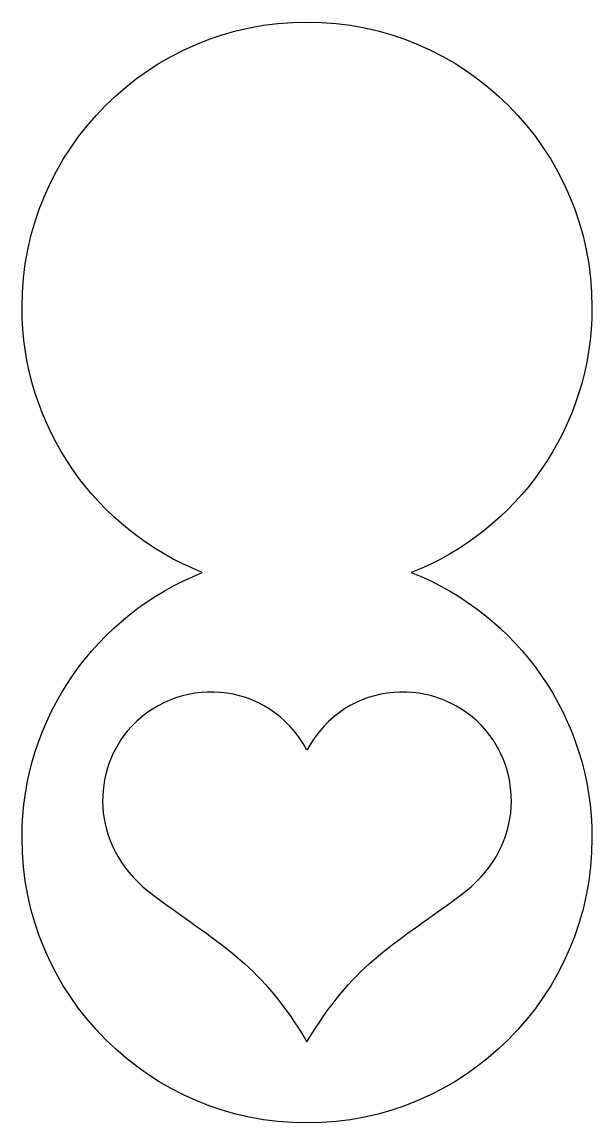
# Model space of a CAD drawing. Header units: centimetres. Extents: x -4.4 to 4.5, y -8.6 to 8.6.
import ezdxf

# ---------------------------------------------------------------- set-up
doc = ezdxf.new("R2010")
doc.units = ezdxf.units.CM
doc.header["$MEASUREMENT"] = 0
doc.layers.add('Camada 1', color=7, linetype='Continuous')

msp = doc.modelspace()

# ---------------------------------------------------------------- linework, layer by layer
at = {"layer": 'Camada 1'}
for points, knots in [([(1.66784, -0.00208), (3.3295, 0.65112), (4.50568, 2.26984), (4.50568, 4.16331), (4.50568, 4.16331), (4.50568, 6.63423), (2.50257, 8.63733), (0.03168, 8.63733), (0.03168, 8.63733), (-2.43929, 8.63733), (-4.4424, 6.63425), (-4.4424, 4.16331), (-4.4424, 4.16331), (-4.4424, 2.27363), (-3.27088, 0.65755), (-1.61445, 0.00184), (-1.61445, 0.00184), (-1.61445, 0.00184), (-1.61313, -0.00136), (-1.61313, -0.00136), (-1.61313, -0.00136), (-3.27024, -0.65668), (-4.4424, -2.2731), (-4.4424, -4.16328), (-4.4424, -4.16328), (-4.4424, -6.63425), (-2.43935, -8.63733), (0.03168, -8.63733), (0.03168, -8.63733), (2.50257, -8.63733), (4.50568, -6.63425), (4.50568, -4.16328), (4.50568, -4.16328), (4.50568, -2.27045), (3.33022, -0.65218), (1.66937, 0.0015), (1.66937, 0.0015), (1.66937, 0.0015), (1.66784, -0.00208), (1.66784, -0.00208)], [0, 0, 0, 0, 0.09090909, 0.09090909, 0.09090909, 0.09090909, 0.18181818, 0.18181818, 0.18181818, 0.18181818, 0.27272727, 0.27272727, 0.27272727, 0.27272727, 0.36363636, 0.36363636, 0.36363636, 0.36363636, 0.45454545, 0.45454545, 0.45454545, 0.45454545, 0.54545455, 0.54545455, 0.54545455, 0.54545455, 0.63636364, 0.63636364, 0.63636364, 0.63636364, 0.72727273, 0.72727273, 0.72727273, 0.72727273, 0.81818182, 0.81818182, 0.81818182, 0.81818182, 1, 1, 1, 1]), ([(0.03102, -7.36215), (-0.69301, -6.16332), (-1.24409, -5.89427), (-2.37169, -5.07022), (-2.37169, -5.07022), (-3.36195, -4.34785), (-3.3625, -3.18464), (-2.78939, -2.48945), (-2.78939, -2.48945), (-2.04898, -1.59812), (-0.57208, -1.66144), (0.03102, -2.78674), (0.03102, -2.78674), (0.63464, -1.66144), (2.10985, -1.59813), (2.85084, -2.48945), (2.85084, -2.48945), (3.42681, -3.18464), (3.42456, -4.34786), (2.43597, -5.07022), (2.43597, -5.07022), (1.30671, -5.8943), (0.75619, -6.16335), (0.03102, -7.36215)], [0, 0, 0, 0, 0.14285714, 0.14285714, 0.14285714, 0.14285714, 0.28571429, 0.28571429, 0.28571429, 0.28571429, 0.42857143, 0.42857143, 0.42857143, 0.42857143, 0.57142857, 0.57142857, 0.57142857, 0.57142857, 0.71428571, 0.71428571, 0.71428571, 0.71428571, 1, 1, 1, 1])]:
    msp.add_open_spline(points, degree=3, knots=knots, dxfattribs=at)

doc.saveas('drawing.dxf')
